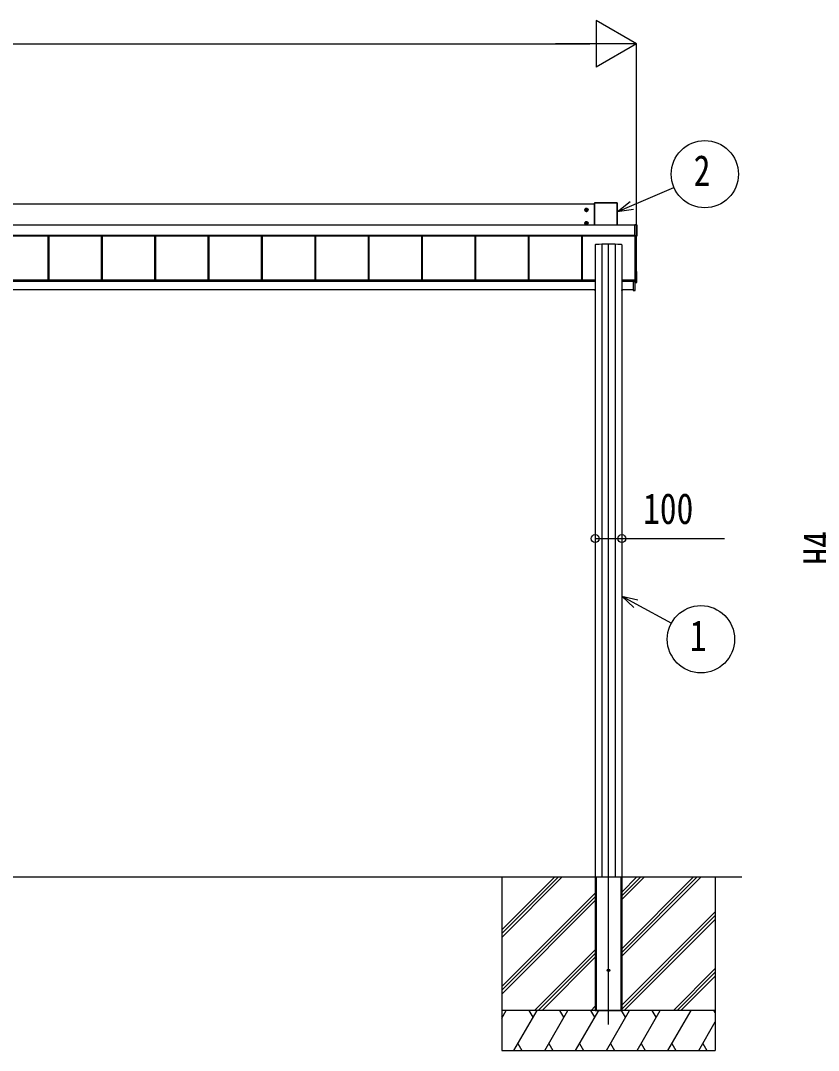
# Model space of a CAD drawing. Units: millimetres, scale not verified. Extents: x -14718 to 14718, y -10395 to 10395.
# Drawn here: x -4061 to -1071, y -7748 to -3889 of the extents above; entities that cross this region are included whole.
import ezdxf
from ezdxf.enums import TextEntityAlignment as Align

# ---------------------------------------------------------------- set-up
doc = ezdxf.new("R2010")
doc.units = ezdxf.units.MM
doc.header["$LTSCALE"] = 50
for name, color, linetype in [('0-3_YKK_12', 2, 'Continuous'), ('0-4_YKK_A1', 4, 'Continuous'), ('0-5_YKK_D', 6, 'Continuous')]:
    doc.layers.add(name, color=color, linetype=linetype)
doc.styles.add('ＭＳ ゴシック', font='')
doc.styles.get('ＭＳ ゴシック').set_extended_font_data('MS Gothic')

msp = doc.modelspace()

# ---------------------------------------------------------------- linework, layer by layer
at = {"layer": '0-3_YKK_12'}
msp.add_line((-1857.43, -7650), (-1857.43, -4724.3), dxfattribs=at)
at = {"layer": '0-4_YKK_A1'}
for p, q in [((-1910.43, -4576.37), (-7004.43, -4576.37)), ((-1940.43, -4605.36), (-1940.43, -4590.86)), ((-1910.43, -4572.65), (-1910.43, -4654.81)), ((-1910.09, -4572.79), (-1910.43, -4572.65)), ((-1910.09, -4654.81), (-1910.09, -4572.79)), ((-1824.93, -4572.15), (-1909.93, -4572.15)), ((-1909.93, -4572.15), (-1909.59, -4572.29)), ((-1909.59, -4572.29), (-1909.59, -4572.78)), ((-1909.59, -4572.29), (-1825.27, -4572.29)), ((-1909.59, -4572.78), (-1909.59, -4654.81)), ((-1825.27, -4572.78), (-1909.59, -4572.78)), ((-1825.27, -4572.29), (-1824.93, -4572.15)), ((-1825.27, -4572.29), (-1825.27, -4572.78)), ((-1825.27, -4654.81), (-1825.27, -4572.78)), ((-1824.43, -4572.65), (-1824.77, -4572.79)), ((-1824.77, -4572.79), (-1824.77, -4654.81)), ((-1824.43, -4654.81), (-1824.43, -4572.65)), ((-1947.68, -4598.11), (-1933.18, -4598.11)), ((-1942.71, -4597.35), (-1943.43, -4597.35)), ((-1938.15, -4598.87), (-1937.43, -4598.87)), ((-1758.93, -4654.81), (-7049.93, -4654.81)), ((-1758.93, -4655.29), (-7049.93, -4655.29)), ((-1947.68, -4648.08), (-1933.18, -4648.08)), ((-1942.71, -4647.32), (-1943.43, -4647.32)), ((-1940.43, -4655.33), (-1940.43, -4640.83)), ((-1938.15, -4648.84), (-1937.43, -4648.84)), ((-1757.73, -4653.58), (-1758.93, -4653.58)), ((-1758.93, -4653.73), (-1758.93, -4653.58)), ((-1758.93, -4653.58), (-1758.93, -4653.58)), ((-1757.73, -4653.58), (-1758.93, -4653.58)), ((-1758.93, -4654.21), (-1758.93, -4653.73)), ((-1751.89, -4654.21), (-1758.93, -4654.21)), ((-1757.73, -4653.58), (-1757.73, -4653.58)), ((-1757.13, -4653.57), (-1757.18, -4653.57)), ((-1757.13, -4653.53), (-1751.43, -4653.53)), ((-1757.13, -4653.53), (-1757.13, -4653.57)), ((-1751.89, -4653.73), (-1751.43, -4653.53)), ((-1751.89, -4695.27), (-1751.89, -4654.21)), ((-1750.93, -4654.03), (-1751.39, -4654.23)), ((-1751.39, -4654.23), (-1751.39, -4695.29)), ((-1750.93, -4654.03), (-1750.93, -4696.01)), ((-1758.93, -4694.26), (-7049.93, -4694.26)), ((-1758.93, -4694.78), (-7049.93, -4694.78)), ((-7049.93, -4694.92), (-1758.93, -4694.92)), ((-1758.93, -4694.92), (-7049.93, -4694.92)), ((-3958.93, -4694.92), (-3958.93, -4861.15)), ((-3956.33, -4694.92), (-3956.33, -4861.15)), ((-3955.93, -4694.92), (-3955.93, -4861.15)), ((-3758.93, -4694.92), (-3758.93, -4861.15)), ((-3756.33, -4694.92), (-3756.33, -4861.15)), ((-3755.93, -4694.92), (-3755.93, -4861.15)), ((-3558.93, -4694.92), (-3558.93, -4861.15)), ((-3556.33, -4694.92), (-3556.33, -4861.15)), ((-3555.93, -4694.92), (-3555.93, -4861.15)), ((-3358.93, -4694.92), (-3358.93, -4861.15)), ((-3356.33, -4694.92), (-3356.33, -4861.15)), ((-3355.93, -4694.92), (-3355.93, -4861.15)), ((-3158.93, -4694.92), (-3158.93, -4861.15)), ((-3156.33, -4694.92), (-3156.33, -4861.15)), ((-3155.93, -4694.92), (-3155.93, -4861.15)), ((-2958.93, -4694.92), (-2958.93, -4861.15)), ((-2956.33, -4694.92), (-2956.33, -4861.15)), ((-2955.93, -4694.92), (-2955.93, -4861.15)), ((-2758.93, -4694.92), (-2758.93, -4861.15)), ((-2756.33, -4694.92), (-2756.33, -4861.15)), ((-2755.93, -4694.92), (-2755.93, -4861.15)), ((-2558.93, -4694.92), (-2558.93, -4861.15)), ((-2556.33, -4694.92), (-2556.33, -4861.15)), ((-2555.93, -4694.92), (-2555.93, -4861.15)), ((-2358.93, -4694.92), (-2358.93, -4861.15)), ((-2356.33, -4694.92), (-2356.33, -4861.15)), ((-2355.93, -4694.92), (-2355.93, -4861.15)), ((-2158.93, -4694.92), (-2158.93, -4861.15)), ((-2156.33, -4694.92), (-2156.33, -4861.15)), ((-2155.93, -4694.92), (-2155.93, -4861.15)), ((-1958.93, -4694.92), (-1958.93, -4861.15)), ((-1956.33, -4694.92), (-1956.33, -4861.15)), ((-1955.93, -4694.92), (-1955.93, -4861.15)), ((-1758.93, -4695.27), (-1751.89, -4695.27)), ((-1758.93, -4695.78), (-1758.93, -4696.33)), ((-1751.89, -4695.78), (-1758.93, -4695.78)), ((-1758.93, -4696.33), (-1757.73, -4696.33)), ((-1758.93, -4696.33), (-1758.93, -4696.33)), ((-1758.93, -4696.33), (-1757.73, -4696.33)), ((-1757.73, -4696.33), (-1757.73, -4696.33)), ((-1757.43, -4868.98), (-1757.43, -4696.34)), ((-1757.13, -4696.39), (-1757.13, -4696.51)), ((-1751.43, -4696.51), (-1757.13, -4696.51)), ((-1752.43, -4868.93), (-1752.43, -4696.51)), ((-1751.89, -4695.27), (-1751.89, -4695.78)), ((-1751.43, -4696.51), (-1751.89, -4695.78)), ((-1751.39, -4695.29), (-1750.93, -4696.01)), ((-1907.43, -4728.86), (-1907.43, -7093.5)), ((-1882.24, -4727.12), (-1882.24, -7097.5)), ((-1832.62, -4727.12), (-1832.62, -7097.5)), ((-1807.43, -4728.86), (-1807.43, -7093.5)), ((-1907.43, -4861.15), (-6947.43, -4861.15)), ((-1760.43, -4861.15), (-1807.43, -4861.15)), ((-1759.43, -4861.5), (-1764.43, -4861.49)), ((-1764.43, -4865.78), (-1764.43, -4861.49)), ((-1760.93, -4860.76), (-1757.73, -4860.76)), ((-1760.93, -4861.15), (-1760.93, -4860.76)), ((-1760.43, -4861.15), (-1760.43, -4861.44)), ((-1760.43, -4861.44), (-1760.43, -4861.49)), ((-1759.43, -4861.5), (-1759.43, -4860.76)), ((-1758.21, -4860.76), (-1758.21, -4862.71)), ((-1757.93, -4862.71), (-1757.93, -4860.76)), ((-1751.9, -4828.41), (-1752.43, -4828.38)), ((-1751.43, -4869.97), (-1751.43, -4828.91)), ((-1907.43, -4863.15), (-6947.43, -4863.15)), ((-1907.43, -4866.02), (-6943.43, -4866.02)), ((-1908.28, -4897.5), (-6943.43, -4897.5)), ((-1908.43, -4899.68), (-1908.3, -4897.5)), ((-1908.28, -4897.5), (-1907.8, -4897.5)), ((-1907.8, -4897.5), (-1907.93, -4899.68)), ((-1907.43, -4897.5), (-1907.8, -4897.5)), ((-1764.43, -4863.15), (-1807.43, -4863.15)), ((-1764.43, -4866.02), (-1807.43, -4866.02)), ((-1807.06, -4897.5), (-1807.43, -4897.5)), ((-1807.43, -4899.68), (-1806.93, -4899.68)), ((-1806.93, -4900), (-1807.43, -4900)), ((-1807.06, -4897.5), (-1806.58, -4897.5)), ((-1806.93, -4899.68), (-1807.06, -4897.5)), ((-1806.93, -4900), (-1806.93, -4899.68)), ((-1806.73, -4900), (-1806.93, -4900)), ((-1764.43, -4897.5), (-1806.58, -4897.5)), ((-1806.56, -4897.5), (-1806.43, -4899.68)), ((-1764.43, -4865.78), (-1764.43, -4865.98)), ((-1758.71, -4865.79), (-1764.43, -4865.78)), ((-1764.43, -4866.28), (-1758.23, -4866.29)), ((-1764.43, -4900.06), (-1758.21, -4899.68)), ((-1764.43, -4899.76), (-1764.43, -4900.06)), ((-1758.71, -4863.21), (-1758.71, -4865.79)), ((-1758.71, -4863.21), (-1758.43, -4863.21)), ((-1758.71, -4865.79), (-1758.43, -4865.79)), ((-1758.23, -4865.99), (-1758.23, -4863.01)), ((-1758.23, -4865.99), (-1758.23, -4865.99)), ((-1758.21, -4862.71), (-1757.93, -4862.71)), ((-1758.21, -4866.29), (-1757.93, -4866.29)), ((-1757.93, -4899.38), (-1758.21, -4899.38)), ((-1757.93, -4866.29), (-1757.93, -4862.71)), ((-1757.93, -4899.38), (-1757.93, -4866.29)), ((-1752.43, -4869.5), (-1757.93, -4869.83)), ((-1757.93, -4871.09), (-1751.9, -4870.71)), ((-1757.93, -4871.09), (-1751.9, -4870.71)), ((-1751.9, -4870.46), (-1757.61, -4870.81)), ((-1757.61, -4870.81), (-1757.61, -4870.86)), ((-1752.93, -4869.48), (-1756.93, -4869.48)), ((-1752.43, -4869.5), (-1752.43, -4868.93)), ((-1751.9, -4870.71), (-1751.9, -4870.46)), ((-1751.9, -4870.71), (-1751.9, -4870.71)), ((-1751.43, -4869.97), (-1751.43, -4870.21)), ((-12207.43, -7097.5), (-1357.43, -7097.5)), ((-2257.43, -7097.5), (-2257.43, -7747.5)), ((-2257.43, -7324.13), (-2030.8, -7097.5)), ((-2257.43, -7295.85), (-2059.08, -7097.5)), ((-2257.43, -7309.99), (-2045, -7097.56)), ((-1907.43, -7093.5), (-1907.43, -7597.5)), ((-1907.43, -7097.5), (-1907.13, -7097.5)), ((-1907.43, -7097.5), (-1907.43, -7597.5)), ((-1907.13, -7097.5), (-1807.73, -7097.5)), ((-1904.93, -7097.5), (-1904.93, -7597.5)), ((-1903.43, -7097.5), (-1903.43, -7597.5)), ((-1811.43, -7097.5), (-1811.43, -7597.5)), ((-1809.93, -7097.5), (-1809.93, -7597.5)), ((-1807.43, -7093.5), (-1807.43, -7597.5)), ((-1807.43, -7097.5), (-1807.43, -7597.5)), ((-1807.43, -7182.5), (-1722.43, -7097.5)), ((-1807.43, -7168.36), (-1736.57, -7097.5)), ((-1807.43, -7154.21), (-1750.72, -7097.5)), ((-1807.43, -7394.63), (-1510.34, -7097.54)), ((-1807.43, -7380.49), (-1524.48, -7097.54)), ((-1807.43, -7366.35), (-1538.62, -7097.54)), ((-1457.43, -7097.5), (-1457.43, -7747.5)), ((-2257.43, -7507.98), (-1907.43, -7157.98)), ((-2257.43, -7522.12), (-1907.43, -7172.12)), ((-2257.43, -7536.26), (-1907.43, -7186.26)), ((-1807.43, -7578.48), (-1457.43, -7228.48)), ((-1807.43, -7592.62), (-1457.43, -7242.62)), ((-1798.17, -7597.5), (-1457.43, -7256.76)), ((-2134.82, -7597.5), (-1907.43, -7370.11)), ((-2120.68, -7597.5), (-1907.43, -7384.25)), ((-2106.54, -7597.5), (-1907.43, -7398.4)), ((-1614.32, -7597.5), (-1457.43, -7440.61)), ((-1600.18, -7597.5), (-1457.43, -7454.75)), ((-1586.04, -7597.5), (-1457.43, -7468.89)), ((-1457.43, -7597.5), (-2257.43, -7597.5)), ((-2257.43, -7626.44), (-2240.72, -7597.5)), ((-1457.43, -7597.5), (-2257.43, -7597.5)), ((-2211.85, -7747.5), (-2125.25, -7597.5)), ((-2140.25, -7623.48), (-2155.25, -7597.5)), ((-2096.38, -7747.5), (-2009.78, -7597.5)), ((-2024.78, -7623.48), (-2039.78, -7597.5)), ((-1980.91, -7747.5), (-1894.31, -7597.5)), ((-1909.31, -7623.48), (-1924.31, -7597.5)), ((-1922.69, -7597.5), (-1907.43, -7582.24)), ((-1907.43, -7597.5), (-1807.43, -7597.5)), ((-1865.44, -7747.5), (-1778.84, -7597.5)), ((-1793.84, -7623.48), (-1808.84, -7597.5)), ((-1749.97, -7747.5), (-1663.37, -7597.5)), ((-1678.37, -7623.48), (-1693.37, -7597.5)), ((-1634.5, -7747.5), (-1547.9, -7597.5)), ((-1457.43, -7606.16), (-1462.43, -7597.5)), ((-2255.72, -7623.48), (-2257.43, -7620.52)), ((-1519.03, -7747.5), (-1457.43, -7640.8)), ((-2257.43, -7747.5), (-1457.43, -7747.5)), ((-2196.86, -7721.52), (-2181.86, -7747.5)), ((-2081.39, -7721.52), (-2066.39, -7747.5)), ((-1965.92, -7721.52), (-1950.92, -7747.5)), ((-1850.44, -7721.52), (-1835.44, -7747.5)), ((-1734.98, -7721.52), (-1719.98, -7747.5)), ((-1619.5, -7721.52), (-1604.51, -7747.5)), ((-1504.03, -7721.52), (-1489.04, -7747.5))]:
    msp.add_line(p, q, dxfattribs=at)
for points in [[(-1940.43, -4592.34), (-1945.43, -4595.22), (-1945.43, -4601), (-1940.43, -4603.88), (-1935.43, -4601), (-1935.43, -4595.22)], [(-1940.43, -4642.31), (-1945.43, -4645.19), (-1945.43, -4650.97), (-1940.43, -4653.85), (-1935.43, -4650.97), (-1935.43, -4645.19)]]:
    msp.add_lwpolyline(points, close=True, dxfattribs=at)
for points in [[(-1943.43, -4597.35), (-1943.43, -4598.87), (-1942.71, -4598.87)], [(-1939.67, -4595.83), (-1939.67, -4595.11), (-1941.19, -4595.11), (-1941.19, -4595.83)], [(-1941.19, -4600.39), (-1941.19, -4601.11), (-1939.67, -4601.11), (-1939.67, -4600.39)], [(-1937.43, -4598.87), (-1937.43, -4597.35), (-1938.15, -4597.35)], [(-1943.43, -4647.32), (-1943.43, -4648.84), (-1942.71, -4648.84)], [(-1939.67, -4645.8), (-1939.67, -4645.08), (-1941.19, -4645.08), (-1941.19, -4645.8)], [(-1941.19, -4650.36), (-1941.19, -4651.08), (-1939.67, -4651.08), (-1939.67, -4650.36)], [(-1937.43, -4648.84), (-1937.43, -4647.32), (-1938.15, -4647.32)], [(-1758.93, -4653.73), (-1751.89, -4653.73), (-1751.89, -4654.21)], [(-1758.93, -4695.78), (-1758.93, -4695.27), (-1758.93, -4654.21)], [(-1907.43, -4900), (-1907.93, -4900), (-1908.13, -4900)], [(-1907.93, -4900), (-1907.93, -4899.68), (-1907.43, -4899.68)], [(-1758.25, -4865.99), (-1764.43, -4865.98), (-1764.43, -4866.28), (-1764.43, -4899.76)], [(-1758.21, -4866.29), (-1758.21, -4899.38), (-1764.43, -4899.76)], [(-1758.43, -4865.81), (-1758.43, -4865.79), (-1758.43, -4863.21)], [(-1758.23, -4865.99), (-1758.23, -4865.99), (-1758.24, -4865.99)], [(-1907.13, -7097.5), (-1807.73, -7097.5), (-1807.43, -7097.5)]]:
    msp.add_lwpolyline(points, dxfattribs=at)
for centre, radius in [((-1940.43, -4598.11), 6.25), ((-1940.43, -4598.11), 5), ((-1940.43, -4648.08), 6.25), ((-1940.43, -4648.08), 5), ((-1857.43, -7447.5), 5)]:
    msp.add_circle(centre, radius, dxfattribs=at)
for centre, radius, start, end in [((-1909.59, -4572.79), 0.5, 90.15046, 179.81463), ((-1909.71, -4576.89), 4.12, 88.40447, 95.35624), ((-1825.27, -4572.79), 0.5, 0.18537, 89.84954), ((-1825.15, -4576.89), 4.12, 84.64376, 91.59553), ((-1940.43, -4598.11), 5.58, 153.74848, 206.25152), ((-1940.43, -4598.11), 5.58, 93.74848, 146.25152), ((-1940.43, -4598.11), 5.58, 213.74848, 266.25152), ((-1942.71, -4595.83), 1.52, 270, 0), ((-1942.71, -4600.39), 1.52, 0, 90), ((-1940.43, -4598.11), 5.58, 33.74848, 86.25152), ((-1940.43, -4598.11), 5.58, 273.74848, 326.25152), ((-1938.15, -4595.83), 1.52, 180, 270), ((-1938.15, -4600.39), 1.52, 90, 180), ((-1940.43, -4598.11), 5.58, 333.74848, 26.25152), ((-1940.43, -4648.08), 5.58, 153.74848, 206.25152), ((-1940.43, -4648.08), 5.58, 93.74848, 146.25152), ((-1940.43, -4648.08), 5.58, 213.74848, 266.25152), ((-1942.71, -4645.8), 1.52, 270, 0), ((-1942.71, -4650.36), 1.52, 0, 90), ((-1940.43, -4648.08), 5.58, 33.74848, 86.25152), ((-1940.43, -4648.08), 5.58, 273.74848, 326.25152), ((-1938.15, -4645.8), 1.52, 180, 270), ((-1938.15, -4650.36), 1.52, 90, 180), ((-1940.43, -4648.08), 5.58, 333.74848, 26.25152), ((-1757.29, -4652.17), 1.41, 271.33232, 274.49739), ((-1751.89, -4654.23), 0.5, 0.18537, 89.84954), ((-1751.78, -4658.33), 4.12, 84.64376, 91.59553), ((-1757.64, -4698.95), 2.62, 81.42612, 92.09097), ((-1757.13, -4696.09), 0.301, 243.24083, 270.00691), ((-1751.78, -4699.39), 4.12, 84.64376, 91.59553), ((-1751.89, -4695.28), 0.502, 270.31408, 359.651), ((-1757.73, -4860.46), 0.3, 269.98255, 359.98252), ((-1751.93, -4828.91), 0.5, 0.01604, 86.51881), ((-1908.13, -4899.7), 0.3, 176.5, 270), ((-1806.73, -4899.7), 0.3, 270, 3.5), ((-1758.64, -4867.78), 1.98, 83.79926, 91.95127), ((-1758.25, -4866.29), 0.3, 87.77338, 89.77816), ((-1758.25, -4866.14), 0.141, 85.77463, 89.9759), ((-1759.48, -4866.22), 1.25, 356.45735, 10.27369), ((-1759.44, -4866.17), 1.21, 354.17006, 8.37745), ((-1759.56, -4862.78), 1.35, 350.09675, 2.91202), ((-1758.23, -4862.71), 0.3, 269.98255, 359.98254), ((-1758.23, -4866.29), 0.3, 0, 89.87763), ((-1759.43, -4866.22), 1.22, 356.27163, 10.47203), ((-1758.23, -4899.38), 0.3, 273.5, 0), ((-1759.44, -4899.53), 1.24, 353.06854, 6.93146), ((-1757.63, -4870.51), 0.3, 180.0189, 273.51595), ((-1757.63, -4870.56), 0.3, 180.0189, 273.51595), ((-1756.93, -4868.98), 0.5, 180.01746, 270.01745), ((-1752.93, -4868.98), 0.5, 269.98255, 359.98254), ((-1751.93, -4869.97), 0.5, 273.48119, 359.98396), ((-1751.93, -4870.21), 0.5, 273.6197, 0), ((-1751.93, -4870.21), 0.5, 273.48119, 359.98396)]:
    msp.add_arc(centre, radius, start, end, dxfattribs=at)
for centre, major_axis, ratio, start_param, end_param in [((-1909.93, -4572.65), (0.382, -0.325), 0.996231, 2.2770247, 3.8440941), ((-1824.93, -4572.65), (0.382, 0.325), 0.996231, 5.5806839, 7.1477533), ((-1757.73, -4653.57), (0.6, 0), 0.026226, 4.712389, 5.6461648), ((-1757.13, -4653.83), (0, 0.3), 0.998743, 6.2831853, 6.8214342), ((-1757.73, -4653.57), (0.6, 0), 0.026226, 5.6461648, 6.2831853), ((-1751.43, -4654.03), (0.382, 0.325), 0.996231, 5.5806839, 7.1477533), ((-1757.73, -4696.39), (0.6, 0), 0.096025, 6.2831853, 7.8539816), ((-1757.13, -4696.21), (0, 0.3), 0.998743, 2.0534275, 3.1415927), ((-1751.43, -4696.01), (0.382, -0.325), 0.996231, 5.4186173, 6.9856867), ((-1857.43, -4728.86), (50, 0), 0.04, 6.2831853, 9.424778), ((-1907.93, -4899.7), (0.5, -0.018), 0.036539, 1.5736281, 3.1406975), ((-1806.93, -4899.7), (0.5, 0.018), 0.036539, 0.0008951, 1.5679645), ((-1758.21, -4863.21), (-0.301, 0.4), 0.997782, 5.6362522, 7.2070486), ((-1758.73, -4865.79), (-0.001, 0.2), 0.09157, 4.6769241, 4.7117655), ((-1758.23, -4865.79), (0.482, 0.007), 0.414889, 3.1353871, 4.6694768), ((-1758.23, -4863.21), (-0.108, 0.169), 0.994155, 5.7105836, 7.28138), ((-1758.23, -4865.79), (0.145, 0.15), 0.921201, 2.3804184, 3.9145081), ((-1758.21, -4865.79), (-0.301, 0.4), 0.997782, 2.4579529, 2.4946596), ((-1758.21, -4870.89), (0.6, 0.037), 0.034769, 5.198958, 6.2810574)]:
    msp.add_ellipse(centre, major_axis=major_axis, ratio=ratio, start_param=start_param, end_param=end_param, dxfattribs=at)
at = {"layer": '0-5_YKK_D'}
for p, q in [((-1752.43, -3976.37), (-1903.99, -3888.87)), ((-1903.99, -3888.87), (-1903.99, -4063.87)), ((-12187.43, -3976.37), (-1927.43, -3976.37)), ((-1752.43, -3976.37), (-2055.54, -3976.37)), ((-1752.43, -3976.37), (-1903.99, -4063.87)), ((-1752.43, -4695.51), (-1752.43, -3975.37))]:
    msp.add_line(p, q, dxfattribs=at)
for points in [[(-1824.43, -4605.27), (-1769.76, -4581.78), (-1612.05, -4514.01)], [(-1763.47, -4596.43), (-1824.43, -4605.27), (-1776.06, -4567.14)], [(-1907.43, -5829.66), (-1807.43, -5829.66), (-1422.33, -5829.66)], [(-1762.84, -6087.72), (-1807.43, -6045.22), (-1747.56, -6059.73)], [(-1807.43, -6045.22), (-1755.2, -6073.72), (-1621.59, -6146.62)]]:
    msp.add_lwpolyline(points, dxfattribs=at)
for centre, radius in [((-1496.29, -4464.27), 126), ((-1907.43, -5829.66), 14.88), ((-1807.43, -5829.66), 14.88), ((-1510.99, -6206.98), 126)]:
    msp.add_circle(centre, radius, dxfattribs=at)

# ---------------------------------------------------------------- texts
at = {"layer": '0-5_YKK_D', "style": 'ＭＳ ゴシック', "width": 0.8}
for s, p in [('2', (-1538.29, -4543.02)), ('100', (-1727.93, -5809.66)), ('1', (-1552.99, -6285.73))]:
    msp.add_text(s, height=115.5, dxfattribs=at).set_placement(p, align=Align.BOTTOM_LEFT)
msp.add_text('H4', height=115.5, rotation=90, dxfattribs=at).set_placement((-977.43, -5927.36), align=Align.BOTTOM_LEFT)

doc.saveas('drawing.dxf')
